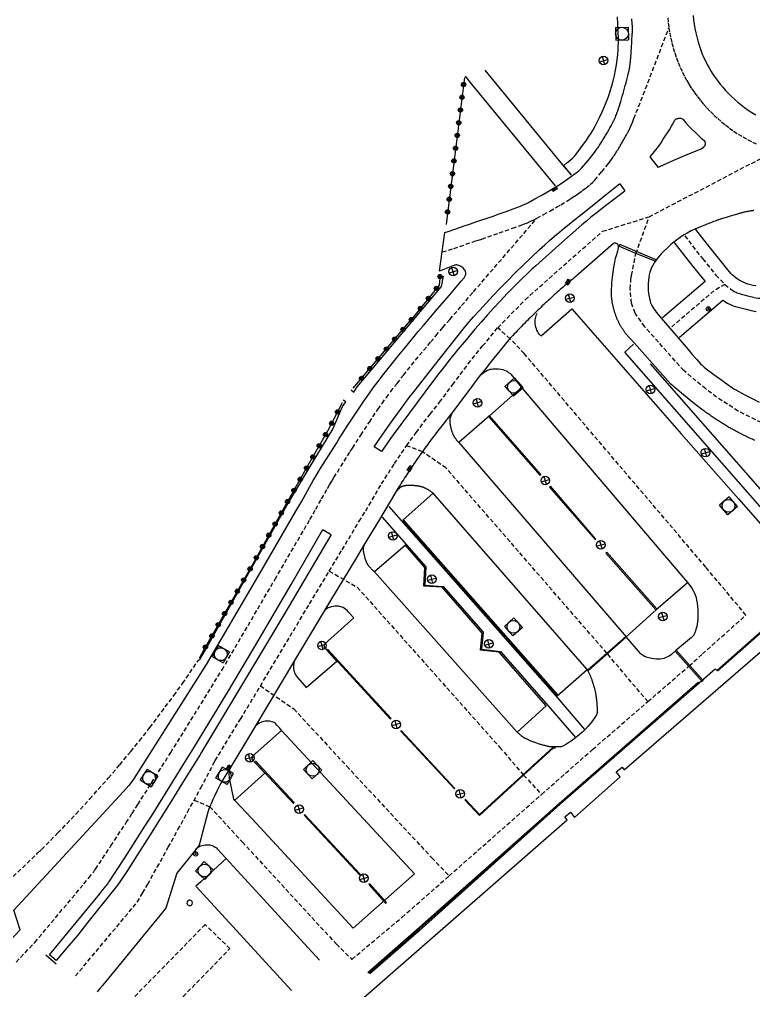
# Model space of a CAD drawing. Header units: millimetres. Extents: x 156012 to 156982, y 123000 to 124000.
# Drawn here: x 156265.2 to 156350.9, y 123071.1 to 123184.5 of the extents above; entities that cross this region are included whole.
import ezdxf

# ---------------------------------------------------------------- set-up
doc = ezdxf.new("R2010")
doc.units = ezdxf.units.MM
doc.linetypes.add('DASHED', pattern=[0.75, 0.5, -0.25])
doc.layers.get('0').update_dxf_attribs({"linetype": 'CONTINUOUS'})
for name, color, linetype in [('W0001', 6, 'DASHED'), ('W0003', 5, 'CONTINUOUS'), ('W0006', 2, 'CONTINUOUS'), ('W0008', 7, 'CONTINUOUS'), ('W0014', 7, 'CONTINUOUS'), ('W0015', 2, 'CONTINUOUS'), ('W0060', 7, 'DASHED'), ('W0061', 7, 'CONTINUOUS'), ('W0100', 7, 'CONTINUOUS'), ('W0112', 1, 'DASHED'), ('W0322', 7, 'CONTINUOUS'), ('W0400', 7, 'CONTINUOUS'), ('W0402', 7, 'CONTINUOUS'), ('W0420', 7, 'CONTINUOUS'), ('W0469', 7, 'CONTINUOUS'), ('W0856', 7, 'CONTINUOUS')]:
    doc.layers.add(name, color=color, linetype=linetype)

# ---------------------------------------------------------------- blocks, each defined once
blk = doc.blocks.new('T400')
for p, q in [((-0.15, 0.3), (0.15, 0.3)), ((-0.15, -0.25), (-0.15, 0.3)), ((-0.15, 0.15), (0.15, 0.15)), ((-0.15, 0), (0.15, 0)), ((0.15, 0.3), (0.15, -0.25)), ((-0.15, -0.15), (0.15, -0.15)), ((-0.15, -0.25), (-0.15, -0.3)), ((-0.15, -0.3), (0.15, -0.3)), ((0.15, -0.3), (0.15, -0.25))]:
    blk.add_line(p, q)
blk = doc.blocks.new('T420')
for p, q in [((0.75, 0.75), (-0.75, 0.75)), ((-0.75, 0.75), (-0.75, -0.75)), ((0.75, 0.75), (0.75, -0.75)), ((0.75, -0.75), (-0.75, -0.75))]:
    blk.add_line(p, q)
blk.add_ellipse((0, 0), major_axis=(-0.53, 0.53), ratio=1, start_param=3.926991, end_param=10.210176)
blk = doc.blocks.new('T469')
at = {"color": 0, "linetype": 'Continuous', "flags": 128}
for points in [[(-0.35, 0.35), (0.35, -0.35)], [(-0.35, -0.35), (0.35, 0.35)]]:
    blk.add_lwpolyline(points, dxfattribs=at)
at = {"color": 0, "linetype": 'Continuous'}
blk.add_circle((0, 0), 0.5, dxfattribs=at)
blk = doc.blocks.new('T856')
for p, q in [((-0.125, 0), (0.125, 0)), ((0, 0.125), (0, -0.125))]:
    blk.add_line(p, q)
blk.add_ellipse((0, 0), major_axis=(-0.177, 0.177), ratio=1, start_param=3.9269908, end_param=10.2101761)
blk = doc.blocks.new('t322o')
at = {"color": 0, "linetype": 'Continuous'}
for radius in [0.25, 0.15]:
    blk.add_circle((0, 0), radius, dxfattribs=at)

msp = doc.modelspace()

# ---------------------------------------------------------------- linework, layer by layer
at = {"layer": 'W0001'}
for points in [[(156340.89, 123184.74), (156340.95, 123184.14), (156341.03, 123183.54), (156341.13, 123182.94), (156341.24, 123182.35), (156341.38, 123181.77), (156341.54, 123181.19), (156341.71, 123180.62), (156341.91, 123180.05), (156342.12, 123179.49), (156342.35, 123178.94), (156342.61, 123178.39), (156342.86, 123177.89), (156343.13, 123177.39), (156343.41, 123176.91), (156343.72, 123176.43), (156344.04, 123175.97), (156344.37, 123175.52), (156344.72, 123175.07), (156345.08, 123174.64), (156345.47, 123174.2), (156345.88, 123173.78), (156346.3, 123173.37), (156346.74, 123172.97), (156347.18, 123172.58), (156347.64, 123172.21), (156348.11, 123171.85), (156348.59, 123171.5), (156349.12, 123171.15), (156349.67, 123170.82), (156350.23, 123170.51), (156350.79, 123170.22), (156351.37, 123169.95)], [(156264.78, 123074.45), (156266.95, 123076.74), (156272.69, 123083.57), (156273.26, 123084.28), (156273.83, 123084.99), (156273.94, 123085.14), (156274.05, 123085.29), (156275.84, 123088.01), (156277.63, 123090.73), (156278.31, 123091.79), (156278.99, 123092.85), (156282.83, 123098.91), (156284.01, 123100.79), (156288.84, 123108.59), (156295.02, 123119.15), (156299.09, 123126.14), (156299.78, 123127.34), (156300.46, 123128.55), (156301.13, 123129.75), (156301.38, 123130.19), (156301.64, 123130.62), (156301.9, 123131.04), (156303.81, 123134.08), (156304.07, 123134.48), (156305.05, 123136), (156306.04, 123137.5), (156307.04, 123139), (156307.52, 123139.7), (156308.02, 123140.39), (156308.53, 123141.07), (156309.27, 123142.03), (156310.02, 123142.99), (156310.95, 123144.15), (156311.9, 123145.31), (156313.2, 123146.87), (156313.81, 123147.6), (156314.61, 123148.55), (156315.42, 123149.49), (156316.82, 123151.11), (156318.2, 123152.73), (156325.61, 123161.32), (156326.38, 123161.74), (156327.14, 123162.16), (156327.89, 123162.6), (156328.41, 123162.9), (156329.11, 123163.33), (156329.56, 123163.61), (156330, 123163.9), (156330.44, 123164.2), (156330.91, 123164.54), (156331.36, 123164.88), (156331.84, 123165.26), (156332.11, 123165.51), (156332.37, 123165.77), (156333.18, 123166.73), (156333.99, 123167.71), (156334.12, 123167.89), (156334.21, 123168.02), (156334.3, 123168.15), (156334.39, 123168.29), (156334.48, 123168.42), (156334.57, 123168.55), (156334.66, 123168.68), (156334.75, 123168.81), (156334.83, 123168.95), (156334.92, 123169.08), (156335, 123169.22), (156335.09, 123169.35), (156335.17, 123169.49), (156335.26, 123169.62), (156335.34, 123169.76), (156335.42, 123169.89), (156335.5, 123170.03), (156335.58, 123170.17), (156335.66, 123170.31), (156335.74, 123170.45), (156335.82, 123170.58), (156335.9, 123170.72), (156335.98, 123170.86), (156336.05, 123171), (156336.13, 123171.14), (156336.2, 123171.28), (156336.26, 123171.38), (156336.31, 123171.49), (156336.36, 123171.59), (156336.41, 123171.69), (156336.46, 123171.79), (156336.51, 123171.9), (156336.56, 123172), (156336.6, 123172.11), (156336.65, 123172.21), (156336.7, 123172.32), (156336.74, 123172.42), (156336.79, 123172.53), (156336.83, 123172.63), (156336.87, 123172.74), (156336.91, 123172.85), (156336.95, 123172.95), (156341.03, 123183.54)], [(156370.43, 123126.79), (156369.03, 123128.55), (156367.32, 123129.85), (156365.76, 123130.82), (156363.91, 123131.88), (156361.46, 123133.15), (156359.49, 123134.05), (156354.81, 123136.14), (156352.52, 123137.11), (156349.13, 123138.79), (156346.61, 123140.42), (156345.35, 123141.38), (156342.76, 123143.52), (156340.3, 123146.3), (156338.21, 123148.65), (156337.09, 123150.23), (156336.67, 123151.4), (156336.51, 123153.07), (156336.6, 123154.19), (156336.66, 123154.64), (156337.18, 123157.19), (156338.72, 123161.49), (156353.47, 123169.18)], [(156271.71, 123072.82), (156278.92, 123081.44), (156279.54, 123082.51), (156280.14, 123083.54), (156281.26, 123085.53), (156282.55, 123087.86), (156283.68, 123089.91), (156284.8, 123091.96), (156286.33, 123094.79), (156287.84, 123097.62), (156288.03, 123097.98), (156290.98, 123102.83), (156295.63, 123110.56), (156299.05, 123116.3), (156301.35, 123120.11), (156302.86, 123122.6), (156304.84, 123125.92), (156305.61, 123127.13), (156307.45, 123130.28), (156308.96, 123132.66), (156310.38, 123134.74), (156311.5, 123136.3), (156313.14, 123138.45), (156314.25, 123139.83), (156315.76, 123141.87), (156317.59, 123144.31), (156319.27, 123146.4), (156321.03, 123148.53), (156324.24, 123151.8), (156329.25, 123156.26), (156333.29, 123159.79), (156338.72, 123161.49)], [(156314.55, 123157.38), (156315.89, 123157.77), (156318.03, 123158.54), (156318.23, 123158.61), (156318.45, 123158.67), (156318.8, 123158.77), (156319.16, 123158.89), (156321.19, 123159.6), (156321.91, 123159.85), (156322.74, 123160.15), (156323.58, 123160.45), (156324.03, 123160.62), (156324.5, 123160.8), (156324.87, 123160.96), (156325.25, 123161.14), (156325.61, 123161.32)], [(156285.56, 123093.37), (156287.4, 123092.59), (156291.2, 123088.46), (156302.18, 123076.54), (156303.99, 123074.76), (156309.86, 123079.68), (156315.35, 123084.51), (156326.15, 123094.02), (156332.11, 123099.27), (156338.57, 123104.86), (156343.4, 123109.03), (156344.94, 123110.43), (156350.03, 123114.96), (156345.34, 123120.57), (156324.13, 123145.51), (156322.46, 123147.26), (156321.03, 123148.53)], [(156338.57, 123104.86), (156333.78, 123110.52), (156314.99, 123132.15), (156312.23, 123134.05), (156310.38, 123134.74)], [(156301.35, 123120.11), (156304.63, 123118.22), (156321.28, 123099.52), (156324.06, 123096.27), (156326.15, 123094.02)], [(156293.3, 123106.7), (156297.22, 123104.01), (156303.4, 123097.31), (156313.34, 123086.61), (156315.35, 123084.51)]]:
    msp.add_lwpolyline(points, dxfattribs=at)
at = {"layer": 'W0003'}
msp.add_lwpolyline([(156341.88, 123110.86), (156345.04, 123107.32), (156344.92, 123107.21), (156341.76, 123110.75)], close=True, dxfattribs=at)
at = {"layer": 'W0006'}
for points in [[(156326.09, 123147.6), (156329.69, 123150.72), (156334.88, 123144.82), (156338.11, 123141.14), (156342.48, 123136.15), (156349.15, 123128.53), (156357.99, 123118.49), (156351.91, 123113.18), (156346.64, 123108.49), (156346.45, 123108.65), (156344.55, 123107.02), (156328.34, 123092.89), (156311.81, 123078.04), (156306.1, 123073.07)], [(156326.06, 123147.59), (156325.93, 123147.74), (156325.81, 123147.89), (156325.71, 123148.05), (156325.62, 123148.23), (156325.55, 123148.4), (156325.49, 123148.59), (156325.44, 123148.78), (156325.42, 123148.97), (156325.4, 123149.13), (156325.4, 123149.29), (156325.42, 123149.45), (156325.44, 123149.61), (156325.47, 123149.77), (156325.52, 123149.93), (156325.57, 123150.08), (156325.64, 123150.23)], [(156319.11, 123143.07), (156319.28, 123143.22), (156319.46, 123143.35), (156319.65, 123143.47), (156319.85, 123143.57), (156320, 123143.63), (156320.16, 123143.68), (156320.32, 123143.71), (156320.49, 123143.73), (156320.8, 123143.73), (156321.11, 123143.72), (156321.41, 123143.68), (156321.62, 123143.64), (156321.82, 123143.58), (156322.02, 123143.5), (156322.17, 123143.42), (156322.31, 123143.32), (156322.44, 123143.22), (156322.55, 123143.1), (156323.82, 123141.56), (156320.09, 123138.26), (156316.48, 123135.11), (156316.44, 123135.15), (156316.41, 123135.19), (156316.37, 123135.23), (156316.33, 123135.28), (156316.3, 123135.32), (156316.26, 123135.36), (156316.23, 123135.41), (156316.2, 123135.45), (156316.16, 123135.5), (156316.13, 123135.54), (156316.1, 123135.59), (156316.07, 123135.63), (156316.04, 123135.68), (156316.01, 123135.71), (156315.99, 123135.75), (156315.97, 123135.78), (156315.95, 123135.82), (156315.93, 123135.85), (156315.91, 123135.89), (156315.89, 123135.93), (156315.88, 123135.96), (156315.86, 123136), (156315.84, 123136.04), (156315.83, 123136.07), (156315.81, 123136.11), (156315.8, 123136.15), (156315.77, 123136.21), (156315.75, 123136.27), (156315.73, 123136.33), (156315.71, 123136.4), (156315.69, 123136.46), (156315.67, 123136.52), (156315.65, 123136.58), (156315.63, 123136.65), (156315.61, 123136.71), (156315.6, 123136.77), (156315.58, 123136.84), (156315.57, 123136.9), (156315.55, 123136.95), (156315.54, 123137.01), (156315.53, 123137.06), (156315.52, 123137.12), (156315.51, 123137.17), (156315.5, 123137.23), (156315.49, 123137.28), (156315.48, 123137.34), (156315.48, 123137.39), (156315.47, 123137.45), (156315.46, 123137.5), (156315.46, 123137.56), (156315.46, 123137.59), (156315.46, 123137.62), (156315.46, 123137.65), (156315.46, 123137.68), (156315.46, 123137.71), (156315.46, 123137.74), (156315.46, 123137.77), (156315.46, 123137.8), (156315.47, 123137.83), (156315.47, 123137.86), (156315.48, 123137.89), (156315.48, 123137.92), (156315.49, 123137.95), (156315.49, 123137.98), (156315.5, 123138.01), (156315.51, 123138.04), (156315.52, 123138.08), (156315.54, 123138.13), (156315.55, 123138.17), (156315.57, 123138.22), (156315.59, 123138.26), (156315.6, 123138.3), (156315.62, 123138.35), (156315.64, 123138.39), (156315.66, 123138.43), (156315.68, 123138.47), (156315.7, 123138.52), (156315.76, 123138.66), (156315.76, 123138.66), (156315.76, 123138.66), (156315.76, 123138.66), (156315.76, 123138.66)], [(156323.82, 123141.56), (156343.22, 123118.76)], [(156316.48, 123135.11), (156336.03, 123112.44)], [(156309.08, 123129.29), (156309.13, 123129.32), (156309.16, 123129.36), (156309.19, 123129.39), (156309.21, 123129.43), (156309.24, 123129.47), (156309.27, 123129.5), (156309.29, 123129.54), (156309.32, 123129.57), (156309.35, 123129.6), (156309.38, 123129.64), (156309.41, 123129.67), (156309.44, 123129.7), (156309.47, 123129.73), (156309.51, 123129.76), (156309.54, 123129.79), (156309.57, 123129.82), (156309.59, 123129.84), (156309.62, 123129.86), (156309.64, 123129.88), (156309.66, 123129.9), (156309.69, 123129.91), (156309.71, 123129.93), (156309.74, 123129.94), (156309.76, 123129.96), (156309.79, 123129.97), (156309.81, 123129.98), (156309.84, 123130), (156309.87, 123130.01), (156309.89, 123130.02), (156309.92, 123130.03), (156309.95, 123130.04), (156309.99, 123130.05), (156310.03, 123130.06), (156310.07, 123130.07), (156310.11, 123130.08), (156310.14, 123130.09), (156310.18, 123130.1), (156310.22, 123130.11), (156310.26, 123130.12), (156310.3, 123130.12), (156310.34, 123130.13), (156310.38, 123130.13), (156310.43, 123130.14), (156310.47, 123130.14), (156310.51, 123130.14), (156310.55, 123130.15), (156310.59, 123130.15), (156310.66, 123130.15), (156310.73, 123130.15), (156310.8, 123130.15), (156310.87, 123130.15), (156310.94, 123130.14), (156311.01, 123130.14), (156311.08, 123130.14), (156311.15, 123130.13), (156311.22, 123130.13), (156311.29, 123130.12), (156311.36, 123130.12), (156311.43, 123130.11), (156311.5, 123130.1), (156311.57, 123130.09), (156311.64, 123130.08), (156311.71, 123130.07), (156311.75, 123130.06), (156311.8, 123130.06), (156311.85, 123130.05), (156311.9, 123130.04), (156311.94, 123130.03), (156311.99, 123130.01), (156312.04, 123130), (156312.08, 123129.99), (156312.13, 123129.98), (156312.18, 123129.96), (156312.22, 123129.95), (156312.27, 123129.93), (156312.31, 123129.91), (156312.36, 123129.9), (156312.4, 123129.88), (156312.45, 123129.86), (156312.49, 123129.84), (156312.54, 123129.82), (156312.58, 123129.8), (156312.63, 123129.77), (156312.68, 123129.75), (156312.74, 123129.72), (156312.79, 123129.69), (156312.84, 123129.66), (156312.89, 123129.63), (156312.94, 123129.6), (156312.99, 123129.57), (156313.04, 123129.54), (156313.08, 123129.51), (156313.13, 123129.48), (156313.18, 123129.44), (156313.23, 123129.41), (156313.27, 123129.37), (156313.32, 123129.34), (156313.37, 123129.3), (156313.41, 123129.27), (156313.46, 123129.23), (156313.5, 123129.19), (156309.93, 123126.06), (156314.42, 123120.88), (156321.89, 123112.5), (156327.98, 123105.53), (156331.49, 123108.61), (156331.53, 123108.53), (156331.57, 123108.45), (156331.61, 123108.38), (156331.65, 123108.3), (156331.68, 123108.22), (156331.72, 123108.14), (156331.75, 123108.06), (156331.79, 123107.99), (156331.82, 123107.91), (156331.86, 123107.83), (156331.89, 123107.75), (156331.92, 123107.67), (156331.95, 123107.59), (156331.98, 123107.51), (156332.01, 123107.43), (156332.04, 123107.35), (156332.07, 123107.26), (156332.1, 123107.18), (156332.12, 123107.1), (156332.15, 123107.02), (156332.18, 123106.94), (156332.2, 123106.86), (156332.23, 123106.77), (156332.25, 123106.69), (156332.27, 123106.61), (156332.3, 123106.52), (156332.32, 123106.44), (156332.34, 123106.36), (156332.36, 123106.27), (156332.38, 123106.19), (156332.4, 123106.11), (156332.42, 123106.02), (156332.44, 123105.94), (156332.45, 123105.85), (156332.47, 123105.76), (156332.48, 123105.68), (156332.5, 123105.59), (156332.51, 123105.51), (156332.53, 123105.42), (156332.54, 123105.34), (156332.55, 123105.25), (156332.56, 123105.16), (156332.57, 123105.08), (156332.58, 123104.99), (156332.59, 123104.9), (156332.6, 123104.82), (156332.61, 123104.73), (156332.62, 123104.65), (156332.62, 123104.56), (156332.63, 123104.47), (156332.63, 123104.38), (156332.64, 123104.3), (156332.64, 123104.21), (156332.64, 123104.12), (156332.65, 123104.04), (156332.65, 123103.95), (156332.65, 123103.86), (156332.65, 123103.78), (156332.65, 123103.69), (156332.65, 123103.6), (156332.57, 123103.31), (156332.38, 123102.99), (156332.12, 123102.63), (156331.84, 123102.28), (156331.55, 123101.95), (156331.24, 123101.62), (156330.93, 123101.31), (156330.59, 123101.01), (156330.29, 123100.75), (156329.98, 123100.51), (156329.65, 123100.27), (156329.32, 123100.05), (156328.98, 123099.84), (156328.64, 123099.65), (156328.54, 123099.61), (156328.46, 123099.6), (156328.37, 123099.59), (156328.29, 123099.59), (156328.21, 123099.58), (156328.13, 123099.58), (156328.05, 123099.57), (156327.97, 123099.57), (156327.89, 123099.57), (156327.81, 123099.57), (156327.73, 123099.57), (156327.64, 123099.57), (156327.56, 123099.57), (156327.48, 123099.57), (156327.4, 123099.57), (156327.35, 123099.57), (156327.31, 123099.58), (156327.26, 123099.58), (156327.21, 123099.58), (156327.16, 123099.59), (156327.12, 123099.59), (156327.07, 123099.6), (156327.02, 123099.61), (156326.97, 123099.62), (156326.93, 123099.62), (156326.88, 123099.63), (156326.83, 123099.64), (156326.79, 123099.65), (156326.74, 123099.67), (156326.64, 123099.69), (156326.53, 123099.72), (156326.43, 123099.75), (156326.32, 123099.78), (156326.22, 123099.81), (156326.12, 123099.84), (156326.01, 123099.87), (156325.91, 123099.9), (156325.81, 123099.93), (156325.7, 123099.97), (156325.6, 123100), (156325.5, 123100.04), (156325.4, 123100.07), (156325.3, 123100.11), (156325.22, 123100.14), (156325.14, 123100.17), (156325.07, 123100.2), (156324.99, 123100.23), (156324.91, 123100.26), (156324.84, 123100.29), (156324.76, 123100.32), (156324.68, 123100.36), (156324.61, 123100.39), (156324.53, 123100.43), (156324.46, 123100.46), (156324.38, 123100.5), (156324.31, 123100.53), (156324.24, 123100.57), (156324.2, 123100.59), (156324.16, 123100.61), (156324.13, 123100.63), (156324.09, 123100.65), (156324.06, 123100.68), (156324.02, 123100.7), (156323.99, 123100.72), (156323.96, 123100.75), (156323.92, 123100.77), (156323.89, 123100.8), (156323.83, 123100.84), (156323.77, 123100.89), (156323.71, 123100.94), (156323.65, 123101), (156323.59, 123101.05), (156323.53, 123101.1), (156323.47, 123101.15), (156323.41, 123101.21), (156323.35, 123101.26), (156323.29, 123101.31), (156323.29, 123101.31), (156326.7, 123104.38), (156321.2, 123110.62), (156319.02, 123110.86), (156319.23, 123112.87), (156314.54, 123118.23), (156312.41, 123118.36), (156312.52, 123120.51), (156310.24, 123123.13), (156306.64, 123120.01), (156306.59, 123120.04), (156306.55, 123120.08), (156306.51, 123120.11), (156306.47, 123120.15), (156306.43, 123120.19), (156306.39, 123120.23), (156306.35, 123120.27), (156306.31, 123120.3), (156306.27, 123120.34), (156306.23, 123120.38), (156306.19, 123120.43), (156306.16, 123120.47), (156306.12, 123120.51), (156306.08, 123120.55), (156306.05, 123120.59), (156306.01, 123120.64), (156305.98, 123120.68), (156305.95, 123120.73), (156305.92, 123120.76), (156305.9, 123120.8), (156305.87, 123120.83), (156305.85, 123120.87), (156305.83, 123120.9), (156305.81, 123120.94), (156305.78, 123120.98), (156305.76, 123121.01), (156305.74, 123121.05), (156305.73, 123121.09), (156305.71, 123121.13), (156305.69, 123121.17), (156305.67, 123121.21), (156305.66, 123121.25), (156305.64, 123121.29), (156305.63, 123121.33), (156305.61, 123121.37), (156305.6, 123121.41), (156305.58, 123121.48), (156305.56, 123121.54), (156305.54, 123121.61), (156305.52, 123121.68), (156305.5, 123121.75), (156305.49, 123121.82), (156305.47, 123121.89), (156305.45, 123121.96), (156305.44, 123122.03), (156305.42, 123122.1), (156305.41, 123122.17), (156305.4, 123122.24), (156305.38, 123122.31), (156305.38, 123122.35), (156305.37, 123122.39), (156305.37, 123122.43), (156305.36, 123122.46), (156305.36, 123122.5), (156305.36, 123122.54), (156305.36, 123122.58), (156305.36, 123122.61), (156305.36, 123122.65), (156305.36, 123122.69), (156305.36, 123122.73), (156305.36, 123122.77), (156305.36, 123122.8), (156305.36, 123122.83), (156305.37, 123122.86), (156305.37, 123122.89), (156305.38, 123122.91), (156305.38, 123122.94), (156305.39, 123122.97), (156305.4, 123123), (156305.4, 123123.02), (156305.41, 123123.05), (156305.43, 123123.09), (156305.44, 123123.14), (156305.46, 123123.18), (156305.48, 123123.22), (156305.49, 123123.26), (156305.51, 123123.3), (156305.53, 123123.34), (156305.55, 123123.38), (156305.57, 123123.42)], [(156331.49, 123108.61), (156313.5, 123129.19)], [(156306.64, 123120.01), (156323.29, 123101.31)], [(156297.29, 123109.65), (156297.24, 123109.5), (156297.2, 123109.35), (156297.17, 123109.2), (156297.16, 123109.04), (156297.16, 123108.88), (156297.17, 123108.73), (156297.2, 123108.53), (156297.25, 123108.35), (156297.32, 123108.17), (156297.41, 123107.99), (156297.52, 123107.83), (156297.64, 123107.68), (156298.66, 123106.53), (156302.23, 123109.59), (156300.79, 123111.22), (156300.79, 123111.57), (156304.21, 123114.64), (156303.56, 123115.35), (156303.43, 123115.49), (156303.28, 123115.62), (156303.12, 123115.73), (156302.96, 123115.84), (156302.83, 123115.9), (156302.7, 123115.95), (156302.56, 123115.98), (156302.42, 123116), (156302.22, 123116), (156302.02, 123116), (156301.82, 123115.98), (156301.63, 123115.95), (156301.49, 123115.91), (156301.35, 123115.87), (156301.22, 123115.81), (156301.1, 123115.74), (156301, 123115.67), (156300.9, 123115.58), (156300.79, 123115.46), (156300.69, 123115.32)], [(156289.72, 123097.04), (156289.61, 123096.48), (156289.67, 123095.93), (156290.18, 123093.46), (156290.3, 123093.33), (156293.82, 123096.52), (156292.32, 123098.13), (156292.37, 123098.3), (156292.34, 123098.45), (156295.77, 123101.5), (156295.56, 123101.75), (156295.39, 123101.94), (156295.24, 123102.11), (156295.11, 123102.26), (156295.02, 123102.34), (156294.92, 123102.41), (156294.81, 123102.47), (156294.7, 123102.51), (156294.53, 123102.55), (156294.36, 123102.58), (156294.19, 123102.59), (156294.01, 123102.59), (156293.85, 123102.57), (156293.69, 123102.54), (156293.53, 123102.49), (156293.35, 123102.41), (156293.17, 123102.33), (156293, 123102.23), (156292.87, 123102.13), (156292.76, 123102.03), (156292.68, 123101.94), (156292.61, 123101.84)], [(156295.77, 123101.5), (156301.37, 123095.44), (156311.31, 123084.73)], [(156311.31, 123084.73), (156304.16, 123078.4), (156292.34, 123091.17), (156290.31, 123093.33)], [(156285.77, 123087.61), (156285.89, 123087.73), (156286.01, 123087.83), (156286.1, 123087.89), (156286.2, 123087.94), (156286.34, 123088), (156286.5, 123088.05), (156286.65, 123088.09), (156286.86, 123088.12), (156287.07, 123088.14), (156287.29, 123088.14), (156287.41, 123088.13), (156287.53, 123088.11), (156287.65, 123088.07), (156287.77, 123088.03), (156287.91, 123087.95), (156288.04, 123087.86), (156288.16, 123087.77), (156288.27, 123087.66), (156289.32, 123086.55), (156286.34, 123083.82), (156285.78, 123083.3), (156296.95, 123071.14)], [(156289.32, 123086.55), (156291.03, 123084.66), (156300.2, 123074.67)]]:
    msp.add_lwpolyline(points, dxfattribs=at)
msp.add_lwpolyline([(156339.52, 123115.58), (156343.22, 123118.76), (156343.41, 123118.53), (156343.59, 123118.28), (156343.75, 123118.03), (156343.91, 123117.78), (156344, 123117.6), (156344.08, 123117.42), (156344.15, 123117.23), (156344.2, 123117.04), (156344.27, 123116.7), (156344.34, 123116.35), (156344.38, 123115.99), (156344.41, 123115.64), (156344.42, 123115.28), (156344.42, 123114.91), (156344.41, 123114.54), (156344.38, 123114.18), (156344.34, 123113.92), (156344.29, 123113.65), (156344.23, 123113.4), (156344.15, 123113.14), (156344.06, 123112.89), (156344, 123112.76), (156343.93, 123112.64), (156343.84, 123112.52), (156343.75, 123112.41), (156343.64, 123112.31), (156341.88, 123110.86), (156341.33, 123110.38), (156341.16, 123110.26), (156340.99, 123110.15), (156340.8, 123110.05), (156340.61, 123109.97), (156340.42, 123109.91), (156340.23, 123109.87), (156340.03, 123109.84), (156339.84, 123109.84), (156339.57, 123109.84), (156339.31, 123109.86), (156339.05, 123109.89), (156338.86, 123109.92), (156338.67, 123109.97), (156338.49, 123110.02), (156338.33, 123110.08), (156338.17, 123110.15), (156338.03, 123110.23), (156337.91, 123110.31), (156337.81, 123110.4), (156337.71, 123110.5), (156336.03, 123112.44), (156339.53, 123115.59)], close=True, dxfattribs=at)
at = {"layer": 'W0008'}
for points in [[(156263.19, 123076.02), (156265.25, 123078.19), (156264.52, 123080.49), (156277.3, 123094.36), (156277.93, 123095.05), (156278, 123095.12), (156278.22, 123095.39), (156278.43, 123095.67), (156278.52, 123095.79), (156278.61, 123095.91), (156287.01, 123109.2), (156293.39, 123120.1), (156297.46, 123127.09), (156298.14, 123128.28), (156298.82, 123129.47), (156299.49, 123130.67), (156299.75, 123131.13), (156300.02, 123131.59), (156300.3, 123132.04), (156302.22, 123135.09), (156302.48, 123135.5), (156303.46, 123137.03), (156304.47, 123138.55), (156305.48, 123140.06), (156305.98, 123140.79), (156306.49, 123141.5), (156307.02, 123142.21), (156307.78, 123143.19), (156308.54, 123144.16), (156309.49, 123145.34), (156310.45, 123146.51), (156311.75, 123148.08), (156312.37, 123148.81), (156313.18, 123149.77), (156313.99, 123150.72), (156315.38, 123152.34), (156316.77, 123153.96), (156317.08, 123154.33), (156317.11, 123154.37), (156317.24, 123154.59), (156317.28, 123154.68), (156317.3, 123154.77), (156317.31, 123154.86), (156317.3, 123154.96), (156317.26, 123155.08), (156317.22, 123155.2), (156317.16, 123155.31), (156317.08, 123155.41), (156316.98, 123155.52), (156316.86, 123155.62), (156316.74, 123155.7), (156316.61, 123155.77), (156316.49, 123155.81), (156316.35, 123155.85), (156316.27, 123155.86), (156316.18, 123155.86), (156316.1, 123155.85), (156315.99, 123155.83), (156315.89, 123155.81), (156315.79, 123155.77), (156314.25, 123155.12), (156314.84, 123159.64), (156315.24, 123159.76), (156317.34, 123160.52), (156317.6, 123160.6), (156317.86, 123160.68), (156318.18, 123160.77), (156318.49, 123160.88), (156320.5, 123161.57), (156321.22, 123161.82), (156322.03, 123162.11), (156322.85, 123162.41), (156323.28, 123162.57), (156323.71, 123162.74), (156324.02, 123162.87), (156324.33, 123163.02), (156324.64, 123163.17), (156325.38, 123163.57), (156326.11, 123163.98), (156326.84, 123164.4), (156327.34, 123164.7), (156328.02, 123165.11), (156328.43, 123165.37), (156328.84, 123165.63), (156329.24, 123165.91), (156329.66, 123166.22), (156330.08, 123166.54), (156330.49, 123166.86), (156330.66, 123167.01), (156330.81, 123167.17), (156331.58, 123168.07), (156332.33, 123168.98), (156332.41, 123169.1), (156332.5, 123169.22), (156332.58, 123169.34), (156332.67, 123169.47), (156332.75, 123169.59), (156332.83, 123169.71), (156332.92, 123169.84), (156333, 123169.96), (156333.08, 123170.08), (156333.16, 123170.21), (156333.24, 123170.33), (156333.32, 123170.46), (156333.4, 123170.59), (156333.47, 123170.71), (156333.55, 123170.84), (156333.63, 123170.97), (156333.7, 123171.09), (156333.78, 123171.22), (156333.85, 123171.35), (156333.93, 123171.48), (156334, 123171.61), (156334.07, 123171.74), (156334.14, 123171.87), (156334.21, 123172), (156334.28, 123172.13), (156334.35, 123172.26), (156334.4, 123172.35), (156334.44, 123172.43), (156334.49, 123172.52), (156334.53, 123172.61), (156334.57, 123172.7), (156334.62, 123172.79), (156334.66, 123172.88), (156334.7, 123172.97), (156334.74, 123173.06), (156334.78, 123173.15), (156334.82, 123173.24), (156334.85, 123173.33), (156334.89, 123173.42), (156334.93, 123173.51), (156334.96, 123173.6), (156335, 123173.69), (156335.03, 123173.78), (156335.07, 123173.88), (156335.1, 123173.97), (156335.13, 123174.06), (156335.16, 123174.15), (156335.19, 123174.25), (156335.22, 123174.34), (156335.25, 123174.43), (156335.28, 123174.53), (156335.31, 123174.62), (156335.4, 123174.94), (156335.49, 123175.25), (156335.58, 123175.57), (156335.67, 123175.89), (156335.76, 123176.2), (156335.84, 123176.52), (156335.93, 123176.84), (156336.02, 123177.15), (156336.1, 123177.47), (156336.19, 123177.79), (156336.27, 123178.11), (156336.29, 123178.18), (156336.31, 123178.26), (156336.33, 123178.34), (156336.35, 123178.42), (156336.36, 123178.5), (156336.38, 123178.58), (156336.4, 123178.66), (156336.41, 123178.74), (156336.43, 123178.82), (156336.44, 123178.9), (156336.45, 123178.98), (156336.47, 123179.08), (156336.48, 123179.18), (156336.49, 123179.27), (156336.51, 123179.37), (156336.52, 123179.47), (156336.53, 123179.57), (156336.54, 123179.67), (156336.55, 123179.76), (156336.56, 123179.86), (156336.57, 123179.96), (156336.59, 123180.25), (156336.61, 123180.54), (156336.63, 123180.83), (156336.65, 123181.12), (156336.67, 123181.41), (156336.69, 123181.71), (156336.7, 123182), (156336.72, 123182.29), (156336.74, 123182.58), (156336.75, 123182.87), (156336.76, 123182.96), (156336.76, 123183.05), (156336.76, 123183.13), (156336.76, 123183.22), (156336.77, 123183.31), (156336.77, 123183.39), (156336.77, 123183.48), (156336.76, 123183.57), (156336.76, 123183.66), (156336.76, 123183.74), (156336.76, 123183.83), (156336.75, 123183.92), (156336.75, 123184.01), (156336.74, 123184.09), (156336.74, 123184.18), (156336.73, 123184.27), (156336.72, 123184.35), (156336.71, 123184.44), (156336.71, 123184.53), (156336.7, 123184.62)], [(156343.87, 123184.98), (156343.92, 123184.48), (156343.98, 123183.97), (156344.07, 123183.47), (156344.16, 123182.98), (156344.28, 123182.5), (156344.41, 123182.02), (156344.55, 123181.54), (156344.72, 123181.07), (156344.89, 123180.6), (156345.09, 123180.14), (156345.3, 123179.69), (156345.5, 123179.28), (156345.73, 123178.87), (156345.96, 123178.47), (156346.21, 123178.08), (156346.47, 123177.7), (156346.75, 123177.32), (156347.03, 123176.96), (156347.33, 123176.61), (156347.66, 123176.24), (156348.01, 123175.88), (156348.36, 123175.53), (156348.73, 123175.19), (156349.1, 123174.87), (156349.49, 123174.55), (156349.88, 123174.25), (156350.29, 123173.96), (156350.73, 123173.67), (156351.18, 123173.4)], [(156350.97, 123162.23), (156350.88, 123162.21), (156350.79, 123162.2), (156350.7, 123162.19), (156350.61, 123162.17), (156350.52, 123162.16), (156350.43, 123162.14), (156350.34, 123162.12), (156350.25, 123162.11), (156350.16, 123162.09), (156350.06, 123162.07), (156349.97, 123162.05), (156349.88, 123162.03), (156349.79, 123162.01), (156349.69, 123161.98), (156349.6, 123161.96), (156349.51, 123161.94), (156349.42, 123161.91), (156349.33, 123161.89), (156349.24, 123161.86), (156349.15, 123161.84), (156349.06, 123161.81), (156348.62, 123161.68), (156348.17, 123161.55), (156347.72, 123161.41), (156347.28, 123161.28), (156347.19, 123161.25), (156347.1, 123161.22), (156347.02, 123161.2), (156346.93, 123161.17), (156346.84, 123161.14), (156346.75, 123161.11), (156346.67, 123161.08), (156346.58, 123161.04), (156346.42, 123160.98), (156346.26, 123160.92), (156346.1, 123160.86), (156345.94, 123160.8), (156345.78, 123160.74), (156345.62, 123160.67), (156345.46, 123160.61), (156345.3, 123160.55), (156344.84, 123160.37), (156344.14, 123160.07), (156344.14, 123160.07), (156344.14, 123160.07), (156344.14, 123160.07), (156343.64, 123159.83), (156343.16, 123159.56), (156342.83, 123159.37), (156342.51, 123159.17), (156341.78, 123158.66), (156341.63, 123158.55), (156341.44, 123158.4), (156341.26, 123158.24), (156340.81, 123157.82), (156340.37, 123157.4), (156340.14, 123157.16), (156339.92, 123156.92), (156339.71, 123156.66), (156339.51, 123156.39), (156339.32, 123156.1), (156339.14, 123155.81), (156339.04, 123155.63), (156338.95, 123155.43), (156338.87, 123155.23), (156338.81, 123155.02), (156338.74, 123154.7), (156338.68, 123154.39), (156338.63, 123154.06), (156338.61, 123153.74), (156338.59, 123153.47), (156338.6, 123153.19), (156338.62, 123152.92), (156338.66, 123152.54), (156338.72, 123152.15), (156338.8, 123151.77), (156338.84, 123151.6), (156338.89, 123151.44), (156338.95, 123151.28), (156339.03, 123151.13), (156339.14, 123150.92), (156339.27, 123150.72), (156339.41, 123150.53), (156339.55, 123150.34), (156340.16, 123149.6), (156342.11, 123147.37), (156343.28, 123145.97), (156343.75, 123145.41), (156344.24, 123144.87), (156344.74, 123144.33), (156344.95, 123144.12), (156345.17, 123143.92), (156345.4, 123143.74), (156346.3, 123143.06), (156347.21, 123142.39), (156348.13, 123141.73), (156348.36, 123141.57), (156348.6, 123141.41), (156348.85, 123141.27), (156349.81, 123140.75), (156350.77, 123140.25), (156351.59, 123139.82)], [(156351.06, 123135.37), (156350.92, 123135.44), (156350.78, 123135.5), (156350.64, 123135.56), (156350.5, 123135.63), (156350.36, 123135.69), (156350.22, 123135.76), (156350.08, 123135.82), (156349.95, 123135.89), (156349.81, 123135.96), (156349.67, 123136.02), (156349.53, 123136.09), (156349.4, 123136.16), (156349.26, 123136.23), (156349.13, 123136.3), (156348.99, 123136.37), (156348.86, 123136.45), (156348.72, 123136.52), (156348.59, 123136.59), (156348.45, 123136.67), (156348.32, 123136.74), (156348.19, 123136.82), (156348.05, 123136.89), (156347.93, 123136.97), (156347.8, 123137.04), (156347.68, 123137.11), (156347.55, 123137.19), (156347.43, 123137.27), (156347.3, 123137.34), (156347.18, 123137.42), (156347.05, 123137.5), (156346.93, 123137.57), (156346.81, 123137.65), (156346.69, 123137.73), (156346.56, 123137.81), (156346.44, 123137.89), (156346.32, 123137.97), (156346.2, 123138.05), (156346.08, 123138.14), (156345.96, 123138.22), (156345.84, 123138.3), (156345.72, 123138.39), (156345.6, 123138.47), (156345.48, 123138.56), (156345.36, 123138.64), (156345.24, 123138.73), (156345.13, 123138.81), (156345.01, 123138.9), (156344.89, 123138.99), (156344.65, 123139.16), (156344.42, 123139.34), (156343.58, 123140.01), (156342.75, 123140.7), (156341.25, 123141.95), (156340.33, 123142.99), (156337.03, 123146.73), (156335.98, 123147.87), (156335.93, 123147.93), (156335.89, 123147.99), (156335.84, 123148.06), (156335.8, 123148.12), (156335.75, 123148.18), (156335.71, 123148.25), (156335.67, 123148.31), (156335.63, 123148.38), (156335.58, 123148.44), (156335.54, 123148.51), (156335.5, 123148.57), (156335.46, 123148.64), (156335.42, 123148.71), (156335.38, 123148.77), (156335.35, 123148.84), (156335.31, 123148.91), (156335.27, 123148.98), (156335.24, 123149.05), (156335.2, 123149.11), (156335.17, 123149.18), (156335.13, 123149.26), (156335.1, 123149.33), (156335.06, 123149.4), (156335.03, 123149.47), (156335, 123149.55), (156334.96, 123149.62), (156334.93, 123149.7), (156334.9, 123149.77), (156334.87, 123149.85), (156334.84, 123149.92), (156334.82, 123150), (156334.79, 123150.07), (156334.76, 123150.15), (156334.74, 123150.22), (156334.71, 123150.3), (156334.69, 123150.38), (156334.66, 123150.45), (156334.64, 123150.53), (156334.62, 123150.61), (156334.6, 123150.69), (156334.57, 123150.76), (156334.55, 123150.84), (156334.54, 123150.92), (156334.52, 123151), (156334.5, 123151.08), (156334.48, 123151.16), (156334.47, 123151.23), (156334.45, 123151.31), (156334.44, 123151.39), (156334.42, 123151.47), (156334.41, 123151.55), (156334.4, 123151.63), (156334.39, 123151.71), (156334.37, 123151.79), (156334.36, 123151.87), (156334.36, 123151.95), (156334.35, 123152.03), (156334.34, 123152.11), (156334.33, 123152.19), (156334.33, 123152.27), (156334.32, 123152.66), (156334.33, 123153.05), (156334.35, 123153.44), (156334.38, 123153.83), (156334.44, 123154.42), (156334.52, 123155.01), (156334.6, 123155.59), (156334.7, 123156.18), (156334.75, 123156.41), (156334.81, 123156.64), (156334.93, 123157.08), (156335.06, 123157.51), (156335.06, 123157.51), (156335.06, 123157.51), (156335.06, 123157.51), (156335.06, 123157.51), (156335.14, 123157.84), (156335.15, 123157.92), (156335.14, 123158.04), (156335.12, 123158.16), (156335.11, 123158.21), (156335.08, 123158.26), (156335.04, 123158.3), (156335, 123158.34), (156334.92, 123158.37), (156334.84, 123158.4), (156334.77, 123158.41), (156334.7, 123158.41), (156334.62, 123158.39), (156334.54, 123158.36), (156330.52, 123154.82), (156330.33, 123154.67), (156330.15, 123154.52), (156329.97, 123154.37), (156329.79, 123154.22), (156329.6, 123154.07), (156329.42, 123153.92), (156329.24, 123153.76), (156329.06, 123153.61), (156328.88, 123153.45), (156328.7, 123153.3), (156328.52, 123153.14), (156328.34, 123152.99), (156328.17, 123152.83), (156327.99, 123152.67), (156327.81, 123152.51), (156327.64, 123152.36), (156327.46, 123152.2), (156327.28, 123152.04), (156327.11, 123151.88), (156326.93, 123151.72), (156326.76, 123151.56), (156326.59, 123151.4), (156326.41, 123151.23), (156326.24, 123151.07), (156326.07, 123150.91), (156325.9, 123150.74), (156325.72, 123150.58), (156325.55, 123150.42), (156325.38, 123150.25), (156325.2, 123150.07), (156325.02, 123149.9), (156324.85, 123149.73), (156324.68, 123149.56), (156324.5, 123149.38), (156324.33, 123149.21), (156324.15, 123149.03), (156323.98, 123148.86), (156323.81, 123148.68), (156323.64, 123148.51), (156323.47, 123148.33), (156323.3, 123148.15), (156323.13, 123147.97), (156322.96, 123147.8), (156322.79, 123147.62), (156322.62, 123147.44), (156322.46, 123147.26), (156320.97, 123145.45), (156320.75, 123145.19), (156320.1, 123144.38), (156319.47, 123143.56), (156319.29, 123143.35), (156319.1, 123143.14), (156319.1, 123143.14), (156319.1, 123143.14), (156317.29, 123140.73), (156315.76, 123138.66), (156315.6, 123138.47), (156315.44, 123138.27), (156315.28, 123138.07), (156315.12, 123137.87), (156314.96, 123137.68), (156314.81, 123137.48), (156314.65, 123137.28), (156314.49, 123137.08), (156314.34, 123136.88), (156314.18, 123136.68), (156314.03, 123136.48), (156313.87, 123136.28), (156313.72, 123136.07), (156313.57, 123135.87), (156313.41, 123135.67), (156313.26, 123135.46), (156313.11, 123135.26), (156312.96, 123135.06), (156312.81, 123134.85), (156312.66, 123134.65), (156312.52, 123134.45), (156312.37, 123134.25), (156312.23, 123134.05), (156312.09, 123133.85), (156311.95, 123133.64), (156311.8, 123133.44), (156311.66, 123133.24), (156311.52, 123133.04), (156311.38, 123132.83), (156311.24, 123132.63), (156311.1, 123132.43), (156310.97, 123132.22), (156310.83, 123132.02), (156310.69, 123131.81), (156310.56, 123131.61), (156310.42, 123131.4), (156310.28, 123131.19), (156310.15, 123130.99), (156310.02, 123130.78), (156309.88, 123130.57), (156309.75, 123130.37), (156309.62, 123130.16), (156309.49, 123129.95), (156309.35, 123129.74), (156309.22, 123129.53), (156309.08, 123129.29), (156307.24, 123126.13), (156306.47, 123124.92), (156305.33, 123123.03), (156304.5, 123121.62), (156300.73, 123115.4), (156300.69, 123115.32), (156297.29, 123109.65), (156292.61, 123101.84), (156289.72, 123097.04), (156288.95, 123095.79), (156288.69, 123095.33), (156288.44, 123094.86), (156288.2, 123094.39), (156287.97, 123093.91), (156287.75, 123093.43), (156287.54, 123092.94), (156287.34, 123092.45), (156287.16, 123091.95), (156286.14, 123088.08), (156285.77, 123087.61), (156283.54, 123084.81), (156282.27, 123080.75), (156274.86, 123071.71), (156274.56, 123071.34), (156274.25, 123070.97)], [(156269.46, 123074.21), (156268.24, 123075.25)]]:
    msp.add_lwpolyline(points, dxfattribs=at)
at = {"layer": 'W0014'}
for points in [[(156329.63, 123166.4), (156328.75, 123167.49), (156329.11, 123167.78), (156329.45, 123168.06), (156329.78, 123168.35), (156329.92, 123168.48), (156330.05, 123168.62), (156330.17, 123168.76), (156330.56, 123169.28), (156330.95, 123169.8), (156331.32, 123170.33), (156331.68, 123170.86), (156331.94, 123171.26), (156332.18, 123171.65), (156332.41, 123172.06), (156332.63, 123172.47), (156332.94, 123173.09), (156333.24, 123173.73), (156333.51, 123174.37), (156333.75, 123174.96), (156333.97, 123175.55), (156334.17, 123176.16), (156334.36, 123176.77), (156334.52, 123177.38), (156334.67, 123178), (156334.8, 123178.63), (156334.9, 123179.22), (156334.99, 123179.82), (156335.06, 123180.42), (156335.1, 123181.03), (156335.12, 123181.43), (156335.13, 123181.84), (156335.13, 123182.25), (156335.11, 123183.12), (156335.07, 123183.99), (156335.03, 123184.86)], [(156327.79, 123165.1), (156317.81, 123177.23), (156317.27, 123177.93)], [(156319.52, 123178.63), (156328.77, 123167.36), (156329.62, 123166.38)], [(156303.92, 123141.26), (156304.22, 123141), (156304.63, 123141.62), (156305.47, 123142.65), (156311.39, 123149.68), (156311.39, 123149.68), (156314.45, 123153.35), (156314.71, 123154.54)], [(156346.71, 123108.4), (156351.99, 123113.1), (156358.06, 123118.39), (156359.05, 123119.28), (156353.01, 123126.14), (156335.89, 123145.69), (156336.91, 123146.6)], [(156361.12, 123118.98), (156353.97, 123127.14), (156338.9, 123144.31)], [(156286.2, 123109.69), (156286.92, 123110.97), (156292.48, 123120.8), (156296.41, 123127.75), (156296.75, 123128.34), (156299.25, 123132.52), (156301.75, 123136.68), (156302.89, 123139.34), (156303.29, 123139.86), (156302.97, 123140.09)], [(156308.32, 123127.67), (156328, 123105.29), (156331.16, 123101.59)], [(156307.54, 123126.39), (156312.63, 123120.61), (156312.52, 123118.45), (156314.64, 123118.32), (156319.35, 123112.97), (156319.14, 123110.97), (156321.32, 123110.73), (156321.34, 123110.71), (156326.92, 123104.36), (156330.13, 123100.66)]]:
    msp.add_lwpolyline(points, dxfattribs=at)
msp.add_lwpolyline([(156285.25, 123081.61), (156285.12, 123081.68), (156284.97, 123081.67), (156284.84, 123081.61), (156284.76, 123081.49), (156284.73, 123081.34), (156284.77, 123081.2), (156284.86, 123081.09), (156284.99, 123081.04), (156285.14, 123081.04), (156285.27, 123081.11), (156285.35, 123081.22), (156285.38, 123081.37), (156285.34, 123081.5), (156285.25, 123081.61), (156285.25, 123081.61), (156285.25, 123081.61)], close=True, dxfattribs=at)
at = {"layer": 'W0015'}
for points in [[(156339.93, 123167.33), (156339.83, 123167.23), (156338.85, 123168.48), (156339.36, 123169.12), (156339.84, 123169.74), (156340.12, 123170.13), (156340.38, 123170.54), (156341.09, 123171.66), (156341.34, 123172.07), (156341.45, 123172.26), (156341.72, 123172.79), (156341.8, 123172.85), (156341.88, 123172.91), (156341.95, 123172.94), (156342.02, 123172.96), (156342.1, 123172.98), (156342.19, 123172.99), (156342.28, 123172.99), (156342.37, 123172.99), (156342.44, 123172.99), (156342.51, 123172.97), (156342.61, 123172.92), (156342.7, 123172.87), (156342.99, 123172.5), (156343.28, 123172.15), (156343.43, 123171.99), (156343.59, 123171.84), (156344.31, 123171.16), (156344.7, 123170.8), (156344.82, 123170.69), (156345.15, 123170.39), (156345.17, 123170.38), (156345.22, 123170.28), (156345.25, 123170.18), (156345.26, 123170.08), (156345.26, 123169.97), (156345.24, 123169.87), (156345.21, 123169.78), (156345.16, 123169.7), (156345.1, 123169.63), (156344.87, 123169.44), (156343.21, 123168.78), (156341.56, 123168.07)], [(156268.65, 123075.29), (156274.34, 123082.17), (156274.9, 123082.88), (156275.47, 123083.59), (156275.58, 123083.74), (156275.69, 123083.9), (156277.46, 123086.63), (156279.22, 123089.37), (156279.9, 123090.43), (156280.57, 123091.49), (156284.36, 123097.58), (156285.52, 123099.47), (156289.57, 123106.12), (156293.17, 123112.15), (156296.91, 123118.54), (156300.6, 123124.96), (156301.48, 123124.43), (156301.51, 123124.4), (156301.53, 123124.36), (156301.53, 123124.33), (156301.52, 123124.29), (156299.75, 123121.26), (156297.97, 123118.23), (156296.18, 123115.21), (156294.37, 123112.2), (156289.35, 123103.83), (156286.43, 123098.97), (156286.22, 123098.62), (156284.53, 123095.88), (156282.84, 123093.15), (156281.6, 123091.17), (156280.36, 123089.19), (156278.92, 123086.94), (156277.69, 123085.03), (156277.03, 123084.03), (156276.54, 123083.32), (156276.46, 123083.22), (156273.32, 123079.28), (156272.62, 123078.42), (156271.92, 123077.56), (156270.68, 123076.09), (156269.43, 123074.63)]]:
    msp.add_lwpolyline(points, close=True, dxfattribs=at)
msp.add_lwpolyline([(156335.9, 123164.5), (156334.75, 123163.63), (156333.61, 123162.76), (156332.48, 123161.87), (156331.93, 123161.44), (156331.4, 123160.99), (156330.87, 123160.54), (156328.17, 123158.16), (156325.47, 123155.77), (156325.03, 123155.37), (156324.6, 123154.96), (156323.77, 123154.16), (156322.96, 123153.35), (156322.15, 123152.53), (156321.36, 123151.69), (156320.59, 123150.87), (156319.84, 123150.04), (156319.1, 123149.2), (156318.37, 123148.35), (156317.37, 123147.16), (156316.38, 123145.97), (156315.4, 123144.77), (156314.77, 123143.98), (156314.14, 123143.18), (156313.52, 123142.37), (156312.5, 123141.01), (156308.81, 123136.01), (156308.52, 123135.6), (156307.44, 123134.06), (156306.6, 123134.63), (156307.62, 123136.09), (156308.64, 123137.55), (156309.68, 123139), (156310.18, 123139.69), (156310.7, 123140.37), (156311.22, 123141.05), (156314.03, 123144.61), (156316.85, 123148.17), (156317.17, 123148.57), (156317.5, 123148.97), (156318.21, 123149.79), (156318.93, 123150.6), (156319.67, 123151.4), (156320.49, 123152.28), (156321.33, 123153.16), (156322.17, 123154.02), (156323.09, 123154.94), (156324.01, 123155.84), (156324.94, 123156.74), (156325.89, 123157.63), (156326.48, 123158.17), (156327.07, 123158.7), (156327.68, 123159.22), (156328.3, 123159.73), (156328.84, 123160.18), (156332.25, 123162.93), (156333.75, 123164.14), (156335.26, 123165.34), (156335.27, 123165.34), (156335.28, 123165.33), (156335.88, 123164.51)], dxfattribs=at)
at = {"layer": 'W0060'}
for points in [[(156342.88, 123159.26), (156344.99, 123156.57), (156346.53, 123154.68), (156347.58, 123153.59), (156348.23, 123153.06), (156348.64, 123152.78), (156348.93, 123152.65), (156349.1, 123152.58), (156349.27, 123152.52), (156349.84, 123152.36), (156350.42, 123152.21), (156350.96, 123152.08), (156351.47, 123151.98), (156351.6, 123151.97), (156351.71, 123151.97), (156352.14, 123152), (156352.48, 123152.05), (156352.86, 123152.18), (156356.63, 123153.53), (156357.18, 123153.7), (156357.51, 123153.75), (156361.09, 123154.65)], [(156347.58, 123153.59), (156346.3, 123152.85), (156341.18, 123148.48)]]:
    msp.add_lwpolyline(points, dxfattribs=at)
at = {"layer": 'W0061'}
for points in [[(156351.18, 123153.41), (156350.88, 123153.46), (156350.71, 123153.49), (156350.55, 123153.54), (156350.27, 123153.63), (156349.99, 123153.73), (156349.72, 123153.85), (156349.48, 123153.96), (156349.25, 123154.1), (156349.02, 123154.24), (156348.84, 123154.37), (156348.66, 123154.51), (156348.45, 123154.68), (156348.26, 123154.86), (156345.42, 123158.41), (156344.16, 123160)], [(156341.6, 123158.52), (156343.71, 123155.83), (156345.25, 123153.94), (156340.3, 123149.68)], [(156342.27, 123147.42), (156347.35, 123151.75), (156347.35, 123151.75), (156347.35, 123151.75), (156347.87, 123151.4), (156348.3, 123151.2), (156348.55, 123151.1), (156348.8, 123151.02), (156349.42, 123150.84), (156350.05, 123150.68), (156350.64, 123150.54), (156351.23, 123150.43)]]:
    msp.add_lwpolyline(points, dxfattribs=at)
at = {"layer": 'W0100'}
msp.add_lwpolyline([(156225.17, 123000), (156250.82, 123022.68), (156250.56, 123023.01), (156251.2, 123023.52), (156251.66, 123022.95), (156257.19, 123027.75), (156256.68, 123028.28), (156256.68, 123028.28), (156257.23, 123028.8), (156257.51, 123028.51), (156329.13, 123091.07), (156328.87, 123091.41), (156329.52, 123091.95), (156330, 123091.34), (156335.35, 123096.07), (156334.88, 123096.68), (156335.56, 123097.22), (156335.82, 123096.91), (156371.64, 123127.88), (156372.06, 123128.25), (156372.06, 123128.25), (156382.65, 123116.15)], dxfattribs=at)
at = {"layer": 'W0112'}
for points in [[(156264.43, 123084.43), (156267.32, 123087.2), (156267.73, 123087.6), (156269.65, 123089.52), (156271.77, 123091.74), (156273.37, 123093.49), (156275.55, 123095.95), (156276.87, 123097.49), (156278.17, 123099.04), (156279.18, 123100.28), (156280.16, 123101.52), (156280.4, 123101.84), (156283.2, 123105.58), (156284.22, 123106.99), (156286.11, 123109.74)], [(156269.47, 123055.35), (156278.44, 123064.45), (156279.07, 123063.85), (156284.85, 123069.77), (156284.27, 123070.42), (156289.75, 123076.01), (156286.85, 123078.82), (156267.55, 123059.1), (156267.75, 123058.96), (156268.2, 123059.31)]]:
    msp.add_lwpolyline(points, dxfattribs=at)
at = {"layer": 'W0322'}
for points in [[(156317.15, 123177.76), (156315.93, 123168.11), (156315, 123160.57)], [(156314.31, 123154.69), (156314.18, 123153.51), (156311.05, 123149.62)], [(156304.15, 123141.47), (156311.05, 123149.62)], [(156286.19, 123109.92), (156286.76, 123111.01), (156292.37, 123120.84), (156296.31, 123127.91), (156296.31, 123127.91), (156299.04, 123132.74), (156301.17, 123136.49), (156301.17, 123136.49), (156302.91, 123139.78)]]:
    msp.add_lwpolyline(points, dxfattribs=at)
at = {"layer": 'W0402'}
for points in [[(156335.29, 123158.25), (156335.23, 123158.04), (156337.07, 123157.26), (156339.45, 123156.3), (156339.55, 123156.48)], [(156319.97, 123138.17), (156325.94, 123131.31), (156326.05, 123131.4), (156320.09, 123138.26), (156319.97, 123138.17)], [(156332.48, 123123.85), (156327.21, 123130.01), (156327.1, 123129.91), (156332.41, 123123.78)], [(156333.67, 123122.22), (156339.52, 123115.58), (156339.62, 123115.68), (156333.77, 123122.32)], [(156333.78, 123110.52), (156335.99, 123112.47), (156336.05, 123112.39), (156331.62, 123108.48), (156331.56, 123108.56)], [(156305.98, 123073.15), (156305.89, 123073.26), (156311.55, 123078.2), (156328.2, 123092.97), (156344.44, 123107.13), (156344.53, 123107.03), (156328.29, 123092.87), (156311.64, 123078.1)], [(156316.03, 123094.72), (156315.97, 123094.67), (156309.7, 123101.42), (156309.76, 123101.48)], [(156317.25, 123093.44), (156317.19, 123093.38), (156318.92, 123091.57), (156324.06, 123096.27), (156327.55, 123099.47), (156327.74, 123099.44), (156327.75, 123099.53), (156327.52, 123099.56), (156318.92, 123091.69), (156317.25, 123093.44)], [(156307.91, 123081.32), (156308.02, 123081.4), (156306.09, 123083.59), (156305.98, 123083.5)]]:
    msp.add_lwpolyline(points, close=True, dxfattribs=at)
for points in [[(156310, 123126.12), (156328.09, 123105.63)], [(156301.16, 123110.82), (156301.16, 123110.82), (156308.48, 123102.84), (156308.57, 123102.91), (156301.15, 123111)], [(156292.61, 123097.83), (156297.16, 123092.96), (156297.26, 123093.07), (156292.72, 123097.93)], [(156298.49, 123091.65), (156298.41, 123091.59), (156304.89, 123084.65), (156304.97, 123084.72), (156298.49, 123091.65)]]:
    msp.add_lwpolyline(points, dxfattribs=at)

# ---------------------------------------------------------------- block references
at = {"layer": 'W0322'}
for p, rotation in [((156317.05, 123176.94), 262.8214084336108), ((156316.86, 123175.45), 262.8214084336108), ((156316.67, 123173.96), 262.8214084336108), ((156316.48, 123172.47), 262.8214084336108), ((156316.3, 123170.99), 262.8214084336108), ((156316.11, 123169.5), 262.8214084336108), ((156315.92, 123168.01), 262.910271925482), ((156315.74, 123166.52), 262.910271925482), ((156315.55, 123165.03), 262.910271925482), ((156315.37, 123163.54), 262.910271925482), ((156315.18, 123162.06), 262.910271925482), ((156314.29, 123154.51), 263.6789090669739), ((156313.87, 123153.13), 231.1893742299925), ((156312.93, 123151.96), 231.1893742299925), ((156311.99, 123150.79), 231.1893742299925), ((156310.94, 123149.48), 49.71111207309639), ((156309.97, 123148.34), 49.71111207309639), ((156309, 123147.2), 49.71111207309639), ((156308.03, 123146.05), 49.71111207309639), ((156307.06, 123144.91), 49.71111207309639), ((156306.09, 123143.76), 49.71111207309639), ((156305.12, 123142.62), 49.71111207309639), ((156302.33, 123138.7), 62.17830520263679), ((156301.63, 123137.37), 62.17830520263679), ((156300.92, 123136.05), 60.36178997121771), ((156300.18, 123134.75), 60.36178997121771), ((156299.44, 123133.44), 60.36178997121771), ((156298.7, 123132.14), 60.55885340811649), ((156297.96, 123130.83), 60.55885340811649), ((156297.22, 123129.53), 60.55885340811649), ((156296.48, 123128.22), 60.55885340811649), ((156295.75, 123126.91), 60.87488715333888), ((156295.02, 123125.6), 60.87488715333888), ((156294.29, 123124.29), 60.87488715333888), ((156293.56, 123122.98), 60.87488715333888), ((156292.83, 123121.67), 60.87488715333888), ((156292.1, 123120.36), 60.29509182882258), ((156291.35, 123119.06), 60.29509182882258), ((156290.61, 123117.76), 60.29509182882258), ((156289.87, 123116.45), 60.29509182882258), ((156289.12, 123115.15), 60.29509182882258), ((156288.38, 123113.85), 60.29509182882258), ((156287.64, 123112.54), 60.29509182882258), ((156286.89, 123111.24), 60.29509182882258)]:
    msp.add_blockref('t322o', p, dxfattribs=dict(at, rotation=rotation))
at = {"layer": 'W0400'}
for p, rotation in [((156327.68, 123164.74), 121.1406279049193), ((156329.24, 123153.87), 330.2111421490524), ((156310.75, 123132.08), 146.8198808511251), ((156289.58, 123097.12), 148.9818348714493)]:
    msp.add_blockref('T400', p, dxfattribs=dict(at, rotation=rotation))
at = {"layer": 'W0420'}
for p, rotation in [((156335.55, 123182.87), 91.51699528344597), ((156322.93, 123141.62), 221.463809776541), ((156347.99, 123127.73), 310.3776267860134), ((156322.87, 123113.59), 311.7126680107504), ((156288.68, 123110.4), 59.65033312251325), ((156289.14, 123096.19), 240.2007238456174), ((156299.41, 123096.91), 312.9036681862433), ((156280.3, 123095.95), 57.67560217885109), ((156286.77, 123085.13), 317.45034)]:
    msp.add_blockref('T420', p, dxfattribs=dict(at, rotation=rotation))
at = {"layer": 'W0469', "rotation": 60.21114214905241}
for p in [(156333.4, 123179.73), (156315.82, 123155.09), (156329.45, 123151.99), (156338.88, 123141.31), (156318.66, 123139.77), (156345.32, 123133.94), (156326.59, 123130.68), (156308.77, 123124.21), (156333.09, 123123.17), (156313.34, 123119.16), (156340.33, 123114.8), (156300.5, 123111.43), (156319.99, 123111.6), (156309.17, 123102.2), (156292.06, 123098.3), (156316.64, 123094.09), (156297.83, 123092.31), (156305.4, 123084.23)]:
    msp.add_blockref('T469', p, dxfattribs=at)
at = {"layer": 'W0856'}
for p in [(156345.64, 123150.73), (156285.73, 123087.08)]:
    msp.add_blockref('T856', p, dxfattribs=at)

doc.saveas('drawing.dxf')
